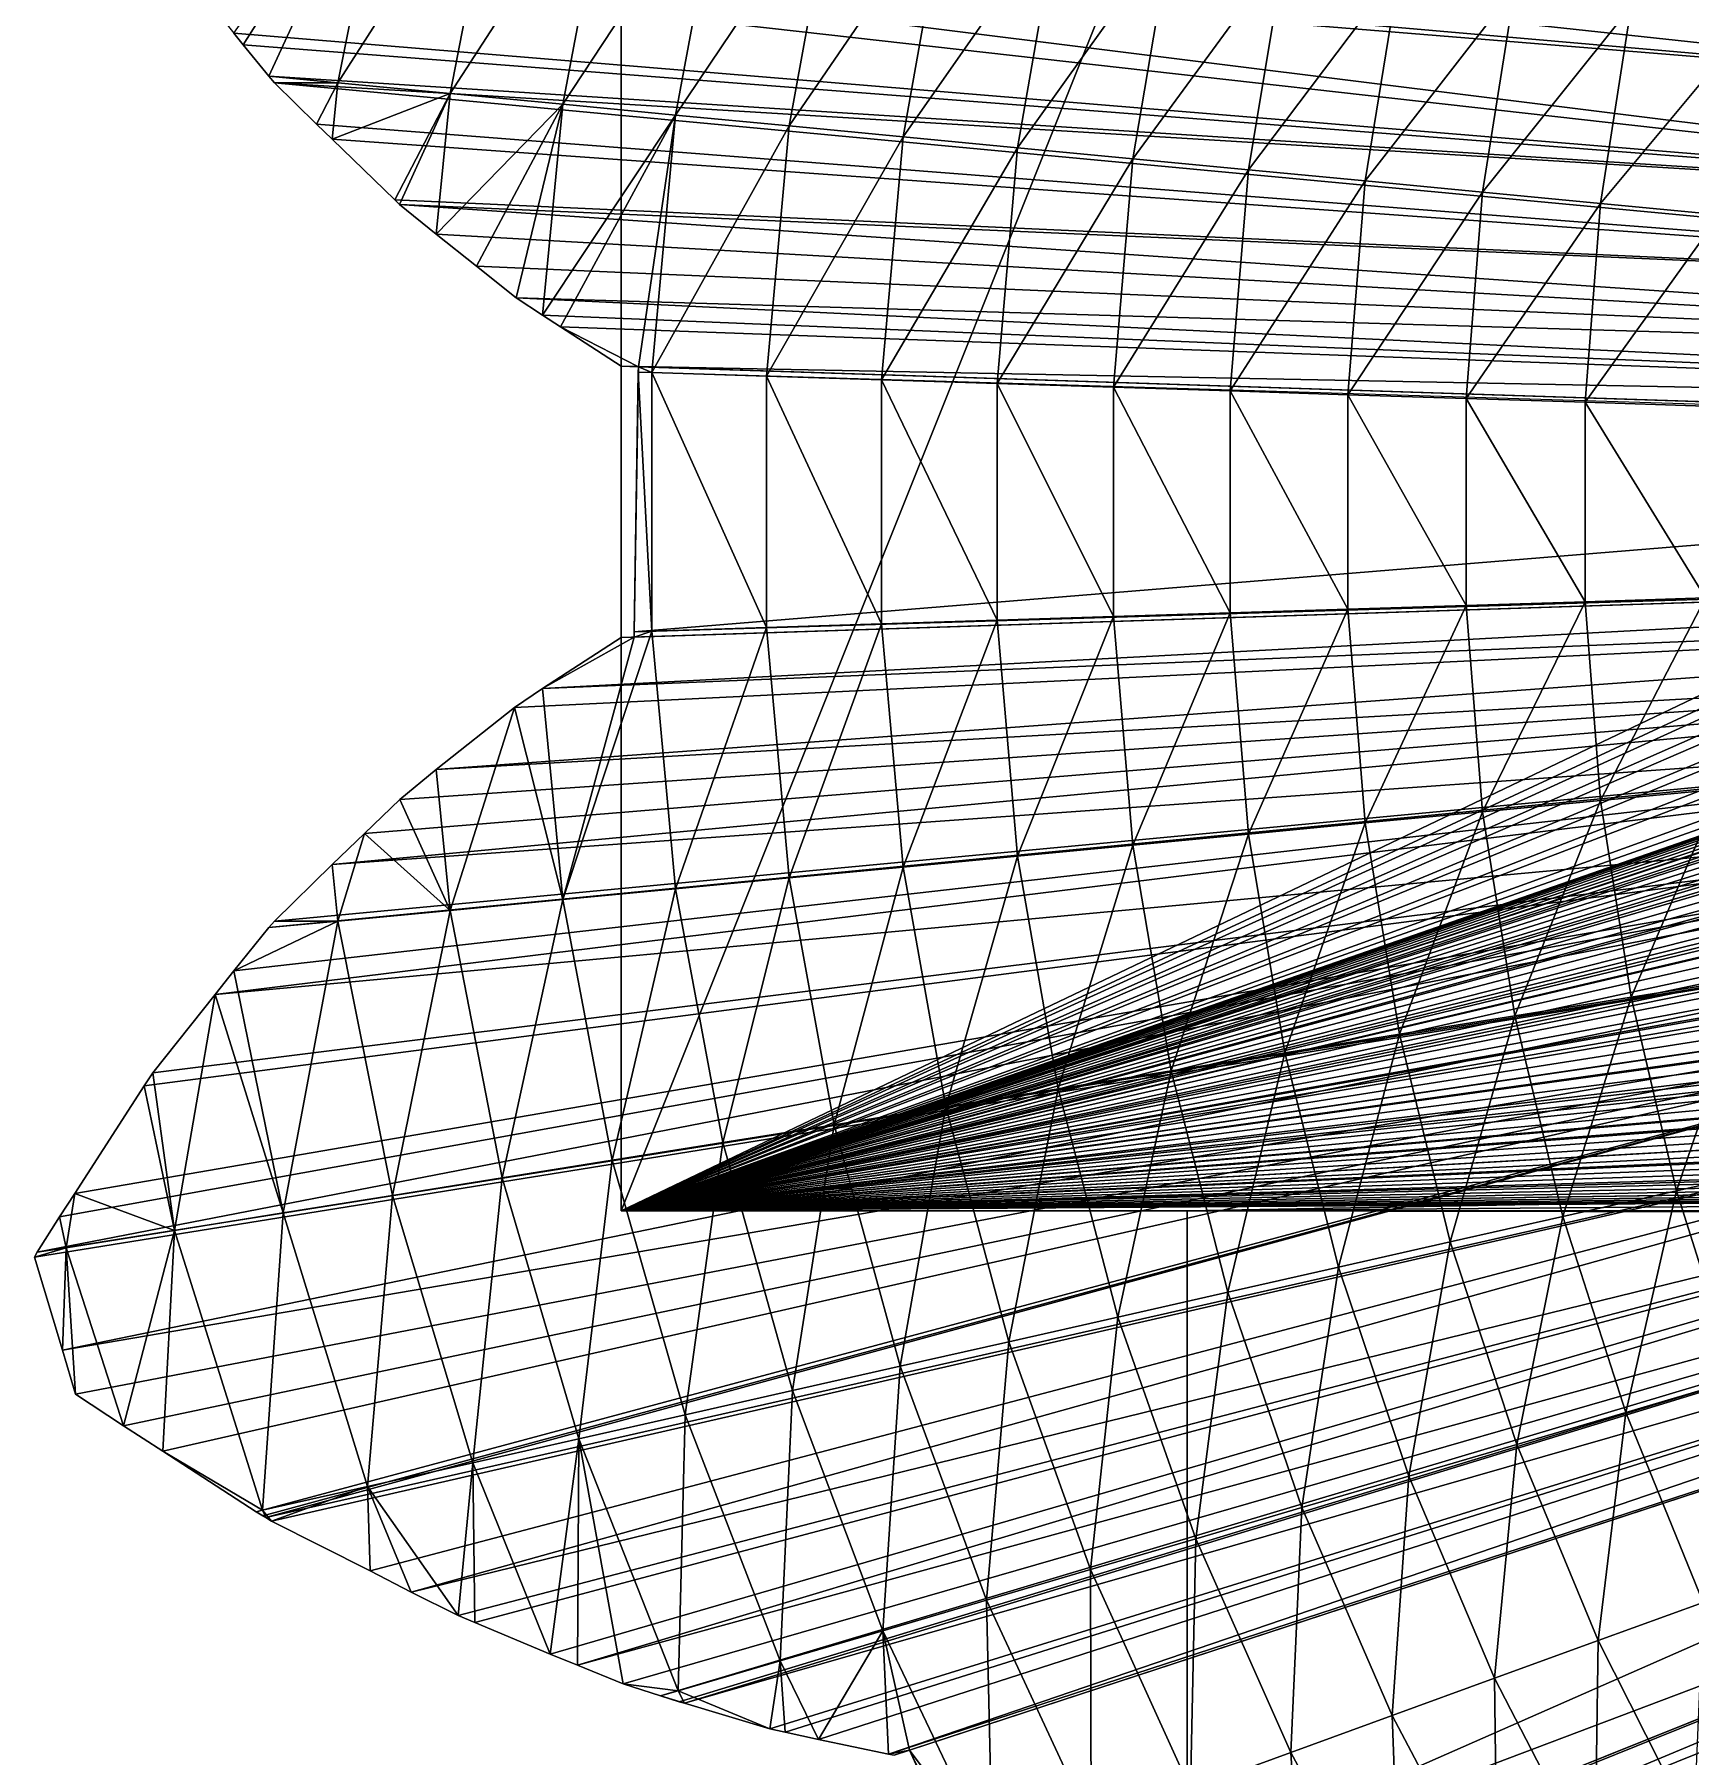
# Model space of a CAD drawing. Extents: x -33.1 to 33.1, y -27.2 to 27.2.
# Drawn here: x -33.14 to -21.44, y -8.85 to 3.31 of the extents above; entities that cross this region are included whole.
import ezdxf

# ---------------------------------------------------------------- set-up
doc = ezdxf.new("R2010")
doc.units = 0
doc.header["$MEASUREMENT"] = 0
for name, color, linetype in [('ObjLayer', 2, 'Continuous'), ('STL2DXF', 7, 'Continuous'), ('Temp', 7, 'Continuous')]:
    doc.layers.add(name, color=color, linetype=linetype)

msp = doc.modelspace()

# ---------------------------------------------------------------- linework, layer by layer
at = {"layer": 'ObjLayer'}
for p, q in [((-29, -5), (-29, 5)), ((-29, -5, 4), (-29, 5, 4)), ((-31.735, 3.318, 22.601), (-31.669, 3.236, 22.508)), ((-31.669, 3.236, 22.508), (-31.489, 3.013, 22.257)), ((-31.489, 3.013, 22.257), (-31.449, 2.967, 22.207)), ((-31.449, 2.967, 22.207), (-31.151, 2.675, 21.845)), ((-31.151, 2.675, 21.845), (-31.041, 2.568, 21.713)), ((-31.041, 2.568, 21.713), (-30.599, 2.141, 21.192)), ((-30.599, 2.141, 21.192), (-30.564, 2.108, 21.151)), ((-30.564, 2.108, 21.151), (-30.305, 1.898, 20.852)), ((-30.305, 1.898, 20.852), (-30.021, 1.672, 20.533)), ((-30.021, 1.672, 20.533), (-29.74, 1.448, 20.219)), ((-29.74, 1.448, 20.219), (-29.554, 1.325, 20.013)), ((-29.554, 1.325, 20.013), (-29.428, 1.243, 19.877)), ((-29.428, 1.243, 19.877), (-29, 0.965, 19.417)), ((-29, 0.965, 19.417), (-28.877, 0.961, 19.294)), ((-28.879, 0.923, 19.292), (-28.908, -0.911, 19.321)), ((-28.877, 0.961, 19.294), (-28.879, 0.923, 19.292)), ((-12.537, 0.426, 36.5), (-28.879, 0.923, 19.292)), ((-28.907, -0.948, 19.324), (-12.563, -0.413, 36.5)), ((-29, -0.951, 19.417), (-29.554, -1.311, 20.013)), ((-28.907, -0.948, 19.324), (-29, -0.951, 19.417)), ((-28.908, -0.911, 19.321), (-28.907, -0.948, 19.324)), ((-29.554, -1.311, 20.013), (-29.752, -1.444, 20.233)), ((-29.752, -1.444, 20.233), (-30.305, -1.884, 20.852)), ((-30.305, -1.884, 20.852), (-30.563, -2.094, 21.152)), ((-30.563, -2.094, 21.152), (-30.813, -2.335, 21.446)), ((-30.813, -2.335, 21.446), (-31.041, -2.554, 21.713)), ((-31.041, -2.554, 21.713), (-31.449, -2.954, 22.208)), ((-33.125, -5.293, 24.727), (-17.623, -2.829, 36.5)), ((-31.489, -3, 22.257), (-31.735, -3.305, 22.601)), ((-31.449, -2.954, 22.208), (-31.489, -3, 22.257)), ((-17.53, -3.355, 36.5), (-32.855, -6.295, 24.851)), ((-31.735, -3.305, 22.601), (-31.868, -3.473, 22.795)), ((-31.868, -3.473, 22.795), (-32.307, -4.026, 23.428)), ((-26.961, -8.809, 19.848), (-11.924, -3.886, 36.5)), ((-32.368, -4.118, 23.521), (-32.86, -4.878, 24.299)), ((-32.307, -4.026, 23.428), (-32.368, -4.118, 23.521)), ((-11.662, -4.684, 36.5), (-26.143, -10.498, 20.109)), ((-32.86, -4.878, 24.299), (-32.967, -5.043, 24.467)), ((-32.967, -5.043, 24.467), (-33.125, -5.293, 24.727)), ((-25, -5), (-29, -5)), ((-25, -5, 4), (-29, -5, 4)), ((-29, -5, 4), (-29, -5)), ((-25, -25), (-25, -5)), ((-25, -25, 4), (-25, -5, 4)), ((-25, -5, 4), (-25, -5)), ((-33.125, -5.293, 24.727), (-33.144, -5.327, 24.764)), ((-33.144, -5.327, 24.764), (-32.947, -5.983, 24.824)), ((-32.947, -5.983, 24.824), (-32.855, -6.295, 24.851)), ((-32.855, -6.295, 24.851), (-32.514, -6.519, 24.549)), ((-32.514, -6.519, 24.549), (-32.237, -6.697, 24.312)), ((-32.237, -6.697, 24.312), (-31.578, -7.125, 23.737)), ((-31.578, -7.125, 23.737), (-31.51, -7.166, 23.684)), ((-31.51, -7.166, 23.684), (-31.469, -7.191, 23.652)), ((-31.469, -7.191, 23.652), (-30.773, -7.543, 23.088)), ((-30.773, -7.543, 23.088), (-30.483, -7.692, 22.848)), ((-30.483, -7.692, 22.848), (-30.15, -7.858, 22.582)), ((-30.15, -7.858, 22.582), (-30.032, -7.907, 22.484)), ((-30.032, -7.907, 22.484), (-29.501, -8.13, 22.026)), ((-29.501, -8.13, 22.026), (-29.308, -8.208, 21.867)), ((-29.308, -8.208, 21.867), (-28.985, -8.341, 21.594)), ((-28.985, -8.341, 21.594), (-28.722, -8.426, 21.361)), ((-28.722, -8.426, 21.361), (-28.551, -8.478, 21.219)), ((-28.551, -8.478, 21.219), (-27.949, -8.658, 20.73)), ((-27.949, -8.658, 20.73), (-27.841, -8.681, 20.638)), ((-27.841, -8.681, 20.638), (-27.605, -8.733, 20.428)), ((-27.605, -8.733, 20.428), (-27.11, -8.837, 20.011)), ((-27.11, -8.837, 20.011), (-27.071, -8.845, 19.977)), ((-27.071, -8.845, 19.977), (-26.961, -8.809, 19.848)), ((-26.961, -8.809, 19.848), (-26.574, -9.665, 19.953))]:
    msp.add_line(p, q, dxfattribs=at)
at = {"layer": 'STL2DXF'}
for points in [[(-29, -5, 4), (-25, 5, 4), (-29, 5, 4)], [(-25, 5, 4), (-29, -5, 4), (-8.524, 4.784, 4)], [(-29, -5, 4), (-29, 5), (-29, -5)], [(-29, 5), (-29, -5, 4), (-29, 5, 4)], [(-31.735, 3.318, 22.601), (-30.614, 4.905, 21.801), (-31.669, 3.236, 22.508)], [(-31.669, 3.236, 22.508), (-30.614, 4.905, 21.801), (-31.489, 3.013, 22.257)], [(-31.489, 3.013, 22.257), (-30.614, 4.905, 21.801), (-31.001, 2.967, 21.721)], [(-30.614, 4.905, 21.801), (-29.84, 4.781, 20.951), (-31.001, 2.967, 21.721)], [(-31.001, 2.967, 21.721), (-29.84, 4.781, 20.951), (-30.208, 2.891, 20.873)], [(-29.84, 4.781, 20.951), (-29.062, 4.657, 20.12), (-30.208, 2.891, 20.873)], [(-8.524, 4.784, 4), (-29, -5, 4), (-8.651, 4.466, 4)], [(-30.208, 2.891, 20.873), (-29.062, 4.657, 20.12), (-29.412, 2.815, 20.044)], [(-29.062, 4.657, 20.12), (-28.28, 4.532, 19.307), (-29.412, 2.815, 20.044)], [(-28.614, 2.739, 19.233), (-29.412, 2.815, 20.044), (-28.28, 4.532, 19.307)], [(-28.614, 2.739, 19.233), (-28.28, 4.532, 19.307), (-27.495, 4.406, 18.51)], [(-8.651, 4.466, 4), (-29, -5, 4), (-8.739, 4.236, 4)], [(-27.812, 2.662, 18.439), (-28.614, 2.739, 19.233), (-27.495, 4.406, 18.51)], [(-27.812, 2.662, 18.439), (-27.495, 4.406, 18.51), (-26.706, 4.28, 17.729)], [(-27.007, 2.585, 17.661), (-27.812, 2.662, 18.439), (-26.706, 4.28, 17.729)], [(-27.007, 2.585, 17.661), (-26.706, 4.28, 17.729), (-25.912, 4.153, 16.963)], [(-8.739, 4.236, 4), (-29, -5, 4), (-8.862, 3.885, 4)], [(-26.198, 2.508, 16.898), (-27.007, 2.585, 17.661), (-25.912, 4.153, 16.963)], [(-26.198, 2.508, 16.898), (-25.912, 4.153, 16.963), (-25.114, 4.025, 16.21)], [(-25.384, 2.43, 16.149), (-26.198, 2.508, 16.898), (-25.114, 4.025, 16.21)], [(-25.384, 2.43, 16.149), (-25.114, 4.025, 16.21), (-24.31, 3.896, 15.47)], [(-24.566, 2.352, 15.412), (-25.384, 2.43, 16.149), (-24.31, 3.896, 15.47)], [(-24.566, 2.352, 15.412), (-24.31, 3.896, 15.47), (-23.501, 3.767, 14.741)], [(-8.862, 3.885, 4), (-29, -5, 4), (-8.93, 3.679, 4)], [(-8.93, 3.679, 4), (-29, -5, 4), (-9.044, 3.298, 4)], [(-23.743, 2.274, 14.687), (-24.566, 2.352, 15.412), (-23.501, 3.767, 14.741)], [(-23.743, 2.274, 14.687), (-23.501, 3.767, 14.741), (-22.685, 3.636, 14.024)], [(-22.914, 2.195, 13.974), (-23.743, 2.274, 14.687), (-22.685, 3.636, 14.024)], [(-22.914, 2.195, 13.974), (-22.685, 3.636, 14.024), (-21.863, 3.505, 13.316)], [(-22.079, 2.115, 13.27), (-22.914, 2.195, 13.974), (-21.863, 3.505, 13.316)], [(-22.079, 2.115, 13.27), (-21.863, 3.505, 13.316), (-21.033, 3.372, 12.616)], [(-9.044, 3.298, 4), (-29, -5, 4), (-9.095, 3.113, 4)], [(-21.237, 2.034, 12.575), (-22.079, 2.115, 13.27), (-21.033, 3.372, 12.616)], [(-9.095, 3.113, 4), (-29, -5, 4), (-9.197, 2.707, 4)], [(-31.489, 3.013, 22.257), (-31.001, 2.967, 21.721), (-31.449, 2.967, 22.207)], [(-31.449, 2.967, 22.207), (-31.001, 2.967, 21.721), (-31.151, 2.675, 21.845)], [(-31.151, 2.675, 21.845), (-31.001, 2.967, 21.721), (-31.041, 2.568, 21.713)], [(-31.001, 2.967, 21.721), (-30.208, 2.891, 20.873), (-31.041, 2.568, 21.713)], [(-31.041, 2.568, 21.713), (-30.208, 2.891, 20.873), (-30.599, 2.141, 21.192)], [(-30.599, 2.141, 21.192), (-30.208, 2.891, 20.873), (-30.564, 2.108, 21.151)], [(-30.564, 2.108, 21.151), (-30.208, 2.891, 20.873), (-30.305, 1.898, 20.852)], [(-30.208, 2.891, 20.873), (-29.412, 2.815, 20.044), (-30.305, 1.898, 20.852)], [(-30.305, 1.898, 20.852), (-29.412, 2.815, 20.044), (-30.021, 1.672, 20.533)], [(-30.021, 1.672, 20.533), (-29.412, 2.815, 20.044), (-29.74, 1.448, 20.219)], [(-29.74, 1.448, 20.219), (-29.412, 2.815, 20.044), (-29.554, 1.325, 20.013)], [(-29.412, 2.815, 20.044), (-28.614, 2.739, 19.233), (-29.554, 1.325, 20.013)], [(-29.554, 1.325, 20.013), (-28.614, 2.739, 19.233), (-29.428, 1.243, 19.877)], [(-28.877, 0.961, 19.294), (-29.428, 1.243, 19.877), (-28.614, 2.739, 19.233)], [(-9.197, 2.707, 4), (-29, -5, 4), (-9.234, 2.539, 4)], [(-28.782, 0.92, 19.195), (-28.877, 0.961, 19.294), (-28.614, 2.739, 19.233)], [(-28.782, 0.92, 19.195), (-28.614, 2.739, 19.233), (-27.812, 2.662, 18.439)], [(-27.972, 0.895, 18.403), (-28.782, 0.92, 19.195), (-27.812, 2.662, 18.439)], [(-27.972, 0.895, 18.403), (-27.812, 2.662, 18.439), (-27.007, 2.585, 17.661)], [(-27.159, 0.869, 17.626), (-27.972, 0.895, 18.403), (-27.007, 2.585, 17.661)], [(-27.159, 0.869, 17.626), (-27.007, 2.585, 17.661), (-26.198, 2.508, 16.898)], [(-9.234, 2.539, 4), (-29, -5, 4), (-9.319, 2.111, 4)], [(-26.342, 0.843, 16.865), (-27.159, 0.869, 17.626), (-26.198, 2.508, 16.898)], [(-26.342, 0.843, 16.865), (-26.198, 2.508, 16.898), (-25.384, 2.43, 16.149)], [(-25.521, 0.817, 16.117), (-26.342, 0.843, 16.865), (-25.384, 2.43, 16.149)], [(-25.521, 0.817, 16.117), (-25.384, 2.43, 16.149), (-24.566, 2.352, 15.412)], [(-24.696, 0.791, 15.383), (-25.521, 0.817, 16.117), (-24.566, 2.352, 15.412)], [(-24.696, 0.791, 15.383), (-24.566, 2.352, 15.412), (-23.743, 2.274, 14.687)], [(-23.865, 0.764, 14.66), (-24.696, 0.791, 15.383), (-23.743, 2.274, 14.687)], [(-23.865, 0.764, 14.66), (-23.743, 2.274, 14.687), (-22.914, 2.195, 13.974)], [(-23.03, 0.738, 13.948), (-23.865, 0.764, 14.66), (-22.914, 2.195, 13.974)], [(-23.03, 0.738, 13.948), (-22.914, 2.195, 13.974), (-22.079, 2.115, 13.27)], [(-9.319, 2.111, 4), (-29, -5, 4), (-9.345, 1.958, 4)], [(-22.188, 0.711, 13.246), (-23.03, 0.738, 13.948), (-22.079, 2.115, 13.27)], [(-22.188, 0.711, 13.246), (-22.079, 2.115, 13.27), (-21.237, 2.034, 12.575)], [(-9.345, 1.958, 4), (-29, -5, 4), (-9.412, 1.512, 4)], [(-21.339, 0.684, 12.554), (-22.188, 0.711, 13.246), (-21.237, 2.034, 12.575)], [(-9.412, 1.512, 4), (-29, -5, 4), (-9.427, 1.369, 4)], [(-9.427, 1.369, 4), (-29, -5, 4), (-9.473, 0.911, 4)], [(-28.877, 0.961, 19.294), (-29, 0.965, 19.417), (-29.428, 1.243, 19.877)], [(-9.473, 0.911, 4), (-29, -5, 4), (-9.481, 0.775, 4)], [(-28.908, -0.911, 19.321), (-28.877, 0.961, 19.294), (-28.879, 0.923, 19.292)], [(-28.908, -0.911, 19.321), (-28.879, 0.923, 19.292), (-28.782, -0.907, 19.195)], [(-28.782, 0.92, 19.195), (-28.879, 0.923, 19.292), (-28.877, 0.961, 19.294)], [(-28.879, 0.923, 19.292), (-28.782, 0.92, 19.195), (-28.782, -0.907, 19.195)], [(-28.782, -0.907, 19.195), (-28.782, 0.92, 19.195), (-27.972, -0.881, 18.403)], [(-27.972, -0.881, 18.403), (-28.782, 0.92, 19.195), (-27.972, 0.895, 18.403)], [(-27.972, -0.881, 18.403), (-27.972, 0.895, 18.403), (-27.159, -0.855, 17.626)], [(-27.159, -0.855, 17.626), (-27.972, 0.895, 18.403), (-27.159, 0.869, 17.626)], [(-27.159, -0.855, 17.626), (-27.159, 0.869, 17.626), (-26.342, -0.829, 16.865)], [(-26.342, -0.829, 16.865), (-27.159, 0.869, 17.626), (-26.342, 0.843, 16.865)], [(-9.481, 0.775, 4), (-29, -5, 4), (-9.504, 0.308, 4)], [(-25.521, -0.803, 16.117), (-26.342, 0.843, 16.865), (-25.521, 0.817, 16.117)], [(-26.342, -0.829, 16.865), (-26.342, 0.843, 16.865), (-25.521, -0.803, 16.117)], [(-24.696, -0.777, 15.383), (-25.521, 0.817, 16.117), (-24.696, 0.791, 15.383)], [(-25.521, -0.803, 16.117), (-25.521, 0.817, 16.117), (-24.696, -0.777, 15.383)], [(-23.865, -0.751, 14.66), (-24.696, 0.791, 15.383), (-23.865, 0.764, 14.66)], [(-24.696, -0.777, 15.383), (-24.696, 0.791, 15.383), (-23.865, -0.751, 14.66)], [(-23.03, -0.724, 13.948), (-23.865, 0.764, 14.66), (-23.03, 0.738, 13.948)], [(-23.865, -0.751, 14.66), (-23.865, 0.764, 14.66), (-23.03, -0.724, 13.948)], [(-22.188, -0.698, 13.246), (-23.03, 0.738, 13.948), (-22.188, 0.711, 13.246)], [(-23.03, -0.724, 13.948), (-23.03, 0.738, 13.948), (-22.188, -0.698, 13.246)], [(-21.339, -0.671, 12.554), (-22.188, 0.711, 13.246), (-21.339, 0.684, 12.554)], [(-22.188, -0.698, 13.246), (-22.188, 0.711, 13.246), (-21.339, -0.671, 12.554)], [(-9.504, 0.308, 4), (-29, -5, 4), (-9.504, -0.162, 4)], [(-9.504, -0.162, 4), (-29, -5, 4), (-9.504, -0.295, 4)], [(-9.504, -0.295, 4), (-29, -5, 4), (-9.497, -0.428, 4)], [(-9.497, -0.428, 4), (-29, -5, 4), (-9.473, -0.898, 4)], [(-23.743, -2.26, 14.687), (-23.865, -0.751, 14.66), (-23.03, -0.724, 13.948)], [(-23.743, -2.26, 14.687), (-23.03, -0.724, 13.948), (-22.914, -2.181, 13.974)], [(-22.914, -2.181, 13.974), (-23.03, -0.724, 13.948), (-22.188, -0.698, 13.246)], [(-22.914, -2.181, 13.974), (-22.188, -0.698, 13.246), (-22.079, -2.101, 13.27)], [(-22.079, -2.101, 13.27), (-22.188, -0.698, 13.246), (-21.339, -0.671, 12.554)], [(-22.079, -2.101, 13.27), (-21.339, -0.671, 12.554), (-21.237, -2.021, 12.575)], [(-27.007, -2.572, 17.661), (-27.159, -0.855, 17.626), (-26.342, -0.829, 16.865)], [(-27.007, -2.572, 17.661), (-26.342, -0.829, 16.865), (-26.198, -2.495, 16.898)], [(-26.198, -2.495, 16.898), (-26.342, -0.829, 16.865), (-25.521, -0.803, 16.117)], [(-26.198, -2.495, 16.898), (-25.521, -0.803, 16.117), (-25.384, -2.417, 16.149)], [(-25.384, -2.417, 16.149), (-25.521, -0.803, 16.117), (-24.696, -0.777, 15.383)], [(-25.384, -2.417, 16.149), (-24.696, -0.777, 15.383), (-24.566, -2.339, 15.412)], [(-24.566, -2.339, 15.412), (-24.696, -0.777, 15.383), (-23.865, -0.751, 14.66)], [(-24.566, -2.339, 15.412), (-23.865, -0.751, 14.66), (-23.743, -2.26, 14.687)], [(-29.554, -1.311, 20.013), (-29, -0.951, 19.417), (-28.907, -0.948, 19.324)], [(-29.412, -2.802, 20.044), (-29.554, -1.311, 20.013), (-28.907, -0.948, 19.324)], [(-29.412, -2.802, 20.044), (-28.782, -0.907, 19.195), (-28.614, -2.725, 19.233)], [(-29.412, -2.802, 20.044), (-28.907, -0.948, 19.324), (-28.782, -0.907, 19.195)], [(-9.473, -0.898, 4), (-29, -5, 4), (-9.458, -1.035, 4)], [(-28.907, -0.948, 19.324), (-28.908, -0.911, 19.321), (-28.782, -0.907, 19.195)], [(-28.614, -2.725, 19.233), (-28.782, -0.907, 19.195), (-27.972, -0.881, 18.403)], [(-28.614, -2.725, 19.233), (-27.972, -0.881, 18.403), (-27.812, -2.649, 18.439)], [(-27.812, -2.649, 18.439), (-27.972, -0.881, 18.403), (-27.159, -0.855, 17.626)], [(-27.812, -2.649, 18.439), (-27.159, -0.855, 17.626), (-27.007, -2.572, 17.661)], [(-9.458, -1.035, 4), (-29, -5, 4), (-9.412, -1.499, 4)], [(-29.752, -1.444, 20.233), (-29.554, -1.311, 20.013), (-29.412, -2.802, 20.044)], [(-30.208, -2.878, 20.873), (-30.305, -1.884, 20.852), (-29.752, -1.444, 20.233)], [(-30.208, -2.878, 20.873), (-29.752, -1.444, 20.233), (-29.412, -2.802, 20.044)], [(-9.412, -1.499, 4), (-29, -5, 4), (-9.388, -1.644, 4)], [(-9.388, -1.644, 4), (-29, -5, 4), (-9.319, -2.098, 4)], [(-30.563, -2.094, 21.152), (-30.305, -1.884, 20.852), (-30.208, -2.878, 20.873)], [(-21.863, -3.491, 13.316), (-22.079, -2.101, 13.27), (-21.237, -2.021, 12.575)], [(-21.863, -3.491, 13.316), (-21.237, -2.021, 12.575), (-21.033, -3.358, 12.616)], [(-30.813, -2.335, 21.446), (-30.563, -2.094, 21.152), (-30.208, -2.878, 20.873)], [(-9.319, -2.098, 4), (-29, -5, 4), (-9.285, -2.255, 4)], [(-23.501, -3.753, 14.741), (-23.743, -2.26, 14.687), (-22.914, -2.181, 13.974)], [(-23.501, -3.753, 14.741), (-22.914, -2.181, 13.974), (-22.685, -3.623, 14.024)], [(-22.685, -3.623, 14.024), (-22.914, -2.181, 13.974), (-22.079, -2.101, 13.27)], [(-22.685, -3.623, 14.024), (-22.079, -2.101, 13.27), (-21.863, -3.491, 13.316)], [(-9.285, -2.255, 4), (-29, -5, 4), (-9.197, -2.693, 4)], [(-24.31, -3.883, 15.47), (-24.566, -2.339, 15.412), (-23.743, -2.26, 14.687)], [(-24.31, -3.883, 15.47), (-23.743, -2.26, 14.687), (-23.501, -3.753, 14.741)], [(-31.001, -2.953, 21.721), (-31.041, -2.554, 21.713), (-30.813, -2.335, 21.446)], [(-31.001, -2.953, 21.721), (-30.813, -2.335, 21.446), (-30.208, -2.878, 20.873)], [(-25.912, -4.139, 16.963), (-26.198, -2.495, 16.898), (-25.384, -2.417, 16.149)], [(-25.912, -4.139, 16.963), (-25.384, -2.417, 16.149), (-25.114, -4.011, 16.21)], [(-25.114, -4.011, 16.21), (-25.384, -2.417, 16.149), (-24.566, -2.339, 15.412)], [(-25.114, -4.011, 16.21), (-24.566, -2.339, 15.412), (-24.31, -3.883, 15.47)], [(-31.449, -2.954, 22.208), (-31.041, -2.554, 21.713), (-31.001, -2.953, 21.721)], [(-26.706, -4.266, 17.729), (-27.007, -2.572, 17.661), (-26.198, -2.495, 16.898)], [(-26.706, -4.266, 17.729), (-26.198, -2.495, 16.898), (-25.912, -4.139, 16.963)], [(-28.28, -4.518, 19.307), (-28.614, -2.725, 19.233), (-27.812, -2.649, 18.439)], [(-28.28, -4.518, 19.307), (-27.812, -2.649, 18.439), (-27.495, -4.392, 18.51)], [(-27.495, -4.392, 18.51), (-27.812, -2.649, 18.439), (-27.007, -2.572, 17.661)], [(-27.495, -4.392, 18.51), (-27.007, -2.572, 17.661), (-26.706, -4.266, 17.729)], [(-29.062, -4.643, 20.12), (-29.412, -2.802, 20.044), (-28.614, -2.725, 19.233)], [(-29.062, -4.643, 20.12), (-28.614, -2.725, 19.233), (-28.28, -4.518, 19.307)], [(-9.197, -2.693, 4), (-29, -5, 4), (-9.149, -2.866, 4)], [(-30.614, -4.892, 21.801), (-31.001, -2.953, 21.721), (-30.208, -2.878, 20.873)], [(-30.614, -4.892, 21.801), (-30.208, -2.878, 20.873), (-29.84, -4.768, 20.951)], [(-29.84, -4.768, 20.951), (-30.208, -2.878, 20.873), (-29.412, -2.802, 20.044)], [(-29.84, -4.768, 20.951), (-29.412, -2.802, 20.044), (-29.062, -4.643, 20.12)], [(-9.149, -2.866, 4), (-29, -5, 4), (-9.044, -3.284, 4)], [(-31.386, -5.015, 22.671), (-31.735, -3.305, 22.601), (-31.001, -2.953, 21.721)], [(-31.735, -3.305, 22.601), (-31.489, -3, 22.257), (-31.001, -2.953, 21.721)], [(-31.489, -3, 22.257), (-31.449, -2.954, 22.208), (-31.001, -2.953, 21.721)], [(-31.386, -5.015, 22.671), (-31.001, -2.953, 21.721), (-30.614, -4.892, 21.801)], [(-31.868, -3.473, 22.795), (-31.735, -3.305, 22.601), (-31.386, -5.015, 22.671)], [(-9.044, -3.284, 4), (-29, -5, 4), (-8.981, -3.478, 4)], [(-21.542, -4.858, 13.382), (-21.863, -3.491, 13.316), (-21.033, -3.358, 12.616)], [(-21.542, -4.858, 13.382), (-21.033, -3.358, 12.616), (-20.731, -4.675, 12.677)], [(-32.155, -5.138, 23.562), (-32.307, -4.026, 23.428), (-31.868, -3.473, 22.795)], [(-32.155, -5.138, 23.562), (-31.868, -3.473, 22.795), (-31.386, -5.015, 22.671)], [(-8.981, -3.478, 4), (-29, -5, 4), (-8.862, -3.871, 4)], [(-22.346, -5.04, 14.097), (-22.685, -3.623, 14.024), (-21.863, -3.491, 13.316)], [(-22.346, -5.04, 14.097), (-21.863, -3.491, 13.316), (-21.542, -4.858, 13.382)], [(-23.142, -5.22, 14.82), (-23.501, -3.753, 14.741), (-22.685, -3.623, 14.024)], [(-23.142, -5.22, 14.82), (-22.685, -3.623, 14.024), (-22.346, -5.04, 14.097)], [(-23.931, -5.398, 15.554), (-24.31, -3.883, 15.47), (-23.501, -3.753, 14.741)], [(-23.931, -5.398, 15.554), (-23.501, -3.753, 14.741), (-23.142, -5.22, 14.82)], [(-8.862, -3.871, 4), (-29, -5, 4), (-8.779, -4.089, 4)], [(-24.713, -5.575, 16.3), (-25.114, -4.011, 16.21), (-24.31, -3.883, 15.47)], [(-24.713, -5.575, 16.3), (-24.31, -3.883, 15.47), (-23.931, -5.398, 15.554)], [(-25.49, -5.75, 17.058), (-25.912, -4.139, 16.963), (-25.114, -4.011, 16.21)], [(-25.49, -5.75, 17.058), (-25.114, -4.011, 16.21), (-24.713, -5.575, 16.3)], [(-32.86, -4.878, 24.299), (-32.368, -4.118, 23.521), (-32.155, -5.138, 23.562)], [(-32.155, -5.138, 23.562), (-32.368, -4.118, 23.521), (-32.307, -4.026, 23.428)], [(-8.779, -4.089, 4), (-29, -5, 4), (-8.651, -4.452, 4)], [(-26.261, -5.924, 17.829), (-26.706, -4.266, 17.729), (-25.912, -4.139, 16.963)], [(-26.261, -5.924, 17.829), (-25.912, -4.139, 16.963), (-25.49, -5.75, 17.058)], [(-27.027, -6.097, 18.614), (-27.495, -4.392, 18.51), (-26.706, -4.266, 17.729)], [(-27.027, -6.097, 18.614), (-26.706, -4.266, 17.729), (-26.261, -5.924, 17.829)], [(-8.651, -4.452, 4), (-29, -5, 4), (-8.543, -4.699, 4)], [(-27.789, -6.269, 19.415), (-28.28, -4.518, 19.307), (-27.495, -4.392, 18.51)], [(-27.789, -6.269, 19.415), (-27.495, -4.392, 18.51), (-27.027, -6.097, 18.614)], [(-28.546, -6.44, 20.231), (-29.062, -4.643, 20.12), (-28.28, -4.518, 19.307)], [(-28.546, -6.44, 20.231), (-28.28, -4.518, 19.307), (-27.789, -6.269, 19.415)], [(-29.298, -6.61, 21.065), (-29.84, -4.768, 20.951), (-29.062, -4.643, 20.12)], [(-29.298, -6.61, 21.065), (-29.062, -4.643, 20.12), (-28.546, -6.44, 20.231)], [(-8.543, -4.699, 4), (-29, -5, 4), (-25, -5, 4)], [(-25, -5, 4), (-8.41, -5.027, 4), (-8.543, -4.699, 4)], [(-21.121, -6.194, 13.468), (-21.542, -4.858, 13.382), (-20.731, -4.675, 12.677)], [(-30.047, -6.779, 21.917), (-30.614, -4.892, 21.801), (-29.84, -4.768, 20.951)], [(-30.047, -6.779, 21.917), (-29.84, -4.768, 20.951), (-29.298, -6.61, 21.065)], [(-21.9, -6.423, 14.19), (-22.346, -5.04, 14.097), (-21.542, -4.858, 13.382)], [(-21.9, -6.423, 14.19), (-21.542, -4.858, 13.382), (-21.121, -6.194, 13.468)], [(-32.92, -5.261, 24.475), (-32.967, -5.043, 24.467), (-32.86, -4.878, 24.299)], [(-32.92, -5.261, 24.475), (-32.86, -4.878, 24.299), (-32.155, -5.138, 23.562)], [(-30.791, -6.947, 22.788), (-31.386, -5.015, 22.671), (-30.614, -4.892, 21.801)], [(-30.791, -6.947, 22.788), (-30.614, -4.892, 21.801), (-30.047, -6.779, 21.917)], [(-33.125, -5.293, 24.727), (-32.967, -5.043, 24.467), (-32.92, -5.261, 24.475)], [(-31.532, -7.115, 23.68), (-32.155, -5.138, 23.562), (-31.386, -5.015, 22.671)], [(-31.532, -7.115, 23.68), (-31.386, -5.015, 22.671), (-30.791, -6.947, 22.788)], [(-29, -5), (-25, -5, 4), (-29, -5, 4)], [(-25, -5, 4), (-29, -5), (-25, -5)], [(-25, -25), (25, -5), (25, -25)], [(-8.41, -5.027, 4), (-25, -5, 4), (-25, -25, 4)], [(-25, -25, 4), (-25, -5), (-25, -25)], [(-25, -5), (-25, -25, 4), (-25, -5, 4)], [(-8.41, -5.027, 4), (-25, -25, 4), (-8.272, -5.308, 4)], [(-22.671, -6.65, 14.921), (-23.142, -5.22, 14.82), (-22.346, -5.04, 14.097)], [(-22.671, -6.65, 14.921), (-22.346, -5.04, 14.097), (-21.9, -6.423, 14.19)], [(-32.514, -6.519, 24.549), (-32.92, -5.261, 24.475), (-32.155, -5.138, 23.562)], [(-32.514, -6.519, 24.549), (-32.155, -5.138, 23.562), (-32.237, -6.697, 24.312)], [(-32.237, -6.697, 24.312), (-32.155, -5.138, 23.562), (-31.532, -7.115, 23.68)], [(-23.434, -6.874, 15.663), (-23.931, -5.398, 15.554), (-23.142, -5.22, 14.82)], [(-23.434, -6.874, 15.663), (-23.142, -5.22, 14.82), (-22.671, -6.65, 14.921)], [(-32.947, -5.983, 24.824), (-33.144, -5.327, 24.764), (-32.92, -5.261, 24.475)], [(-33.144, -5.327, 24.764), (-33.125, -5.293, 24.727), (-32.92, -5.261, 24.475)], [(-32.855, -6.295, 24.851), (-32.947, -5.983, 24.824), (-32.92, -5.261, 24.475)], [(-32.855, -6.295, 24.851), (-32.92, -5.261, 24.475), (-32.514, -6.519, 24.549)], [(-8.272, -5.308, 4), (-25, -25, 4), (-8.141, -5.597, 4)], [(-24.19, -7.096, 16.415), (-24.713, -5.575, 16.3), (-23.931, -5.398, 15.554)], [(-24.19, -7.096, 16.415), (-23.931, -5.398, 15.554), (-23.434, -6.874, 15.663)], [(-24.939, -7.316, 17.179), (-25.49, -5.75, 17.058), (-24.713, -5.575, 16.3)], [(-24.939, -7.316, 17.179), (-24.713, -5.575, 16.3), (-24.19, -7.096, 16.415)], [(-8.141, -5.597, 4), (-25, -25, 4), (-7.965, -5.917, 4)], [(-25.682, -7.534, 17.956), (-26.261, -5.924, 17.829), (-25.49, -5.75, 17.058)], [(-25.682, -7.534, 17.956), (-25.49, -5.75, 17.058), (-24.939, -7.316, 17.179)], [(-26.419, -7.75, 18.747), (-27.027, -6.097, 18.614), (-26.261, -5.924, 17.829)], [(-26.419, -7.75, 18.747), (-26.261, -5.924, 17.829), (-25.682, -7.534, 17.956)], [(-7.965, -5.917, 4), (-25, -25, 4), (-7.843, -6.159, 4)], [(-27.15, -7.965, 19.552), (-27.789, -6.269, 19.415), (-27.027, -6.097, 18.614)], [(-27.15, -7.965, 19.552), (-27.027, -6.097, 18.614), (-26.419, -7.75, 18.747)], [(-7.843, -6.159, 4), (-25, -25, 4), (-7.622, -6.525, 4)], [(-21.355, -7.765, 14.301), (-21.9, -6.423, 14.19), (-21.121, -6.194, 13.468)], [(-27.875, -8.178, 20.373), (-28.546, -6.44, 20.231), (-27.789, -6.269, 19.415)], [(-27.875, -8.178, 20.373), (-27.789, -6.269, 19.415), (-27.15, -7.965, 19.552)], [(-28.596, -8.389, 21.21), (-29.298, -6.61, 21.065), (-28.546, -6.44, 20.231)], [(-28.596, -8.389, 21.21), (-28.546, -6.44, 20.231), (-27.875, -8.178, 20.373)], [(-22.096, -8.035, 15.041), (-22.671, -6.65, 14.921), (-21.9, -6.423, 14.19)], [(-22.096, -8.035, 15.041), (-21.9, -6.423, 14.19), (-21.355, -7.765, 14.301)], [(-7.622, -6.525, 4), (-25, -25, 4), (-7.515, -6.715, 4)], [(-29.501, -8.13, 22.026), (-30.047, -6.779, 21.917), (-29.298, -6.61, 21.065)], [(-29.501, -8.13, 22.026), (-29.298, -6.61, 21.065), (-29.308, -8.208, 21.867)], [(-29.308, -8.208, 21.867), (-29.298, -6.61, 21.065), (-28.985, -8.341, 21.594)], [(-28.985, -8.341, 21.594), (-29.298, -6.61, 21.065), (-28.596, -8.389, 21.21)], [(-22.828, -8.301, 15.791), (-23.434, -6.874, 15.663), (-22.671, -6.65, 14.921)], [(-22.828, -8.301, 15.791), (-22.671, -6.65, 14.921), (-22.096, -8.035, 15.041)], [(-32.237, -6.697, 24.312), (-31.532, -7.115, 23.68), (-31.578, -7.125, 23.737)], [(-30.791, -6.947, 22.788), (-30.047, -6.779, 21.917), (-30.15, -7.858, 22.582)], [(-30.15, -7.858, 22.582), (-30.047, -6.779, 21.917), (-30.032, -7.907, 22.484)], [(-30.032, -7.907, 22.484), (-30.047, -6.779, 21.917), (-29.501, -8.13, 22.026)], [(-7.515, -6.715, 4), (-25, -25, 4), (-7.24, -7.133, 4)], [(-23.552, -8.565, 16.552), (-24.19, -7.096, 16.415), (-23.434, -6.874, 15.663)], [(-23.552, -8.565, 16.552), (-23.434, -6.874, 15.663), (-22.828, -8.301, 15.791)], [(-31.532, -7.115, 23.68), (-30.791, -6.947, 22.788), (-31.469, -7.191, 23.652)], [(-31.469, -7.191, 23.652), (-30.791, -6.947, 22.788), (-30.773, -7.543, 23.088)], [(-30.483, -7.692, 22.848), (-30.791, -6.947, 22.788), (-30.15, -7.858, 22.582)], [(-30.773, -7.543, 23.088), (-30.791, -6.947, 22.788), (-30.483, -7.692, 22.848)], [(-31.578, -7.125, 23.737), (-31.532, -7.115, 23.68), (-31.51, -7.166, 23.684)], [(-31.51, -7.166, 23.684), (-31.53, -7.154, 23.7), (-31.578, -7.125, 23.737)], [(-31.51, -7.166, 23.684), (-31.532, -7.115, 23.68), (-31.469, -7.191, 23.652)], [(-7.24, -7.133, 4), (-25, -25, 4), (-7.159, -7.265, 4)], [(-24.268, -8.826, 17.324), (-24.939, -7.316, 17.179), (-24.19, -7.096, 16.415)], [(-24.268, -8.826, 17.324), (-24.19, -7.096, 16.415), (-23.552, -8.565, 16.552)], [(-7.159, -7.265, 4), (-25, -25, 4), (-6.818, -7.74, 4)], [(-24.977, -9.084, 18.107), (-25.682, -7.534, 17.956), (-24.939, -7.316, 17.179)], [(-24.977, -9.084, 18.107), (-24.939, -7.316, 17.179), (-24.268, -8.826, 17.324)], [(-25.679, -9.339, 18.904), (-26.419, -7.75, 18.747), (-25.682, -7.534, 17.956)], [(-25.679, -9.339, 18.904), (-25.682, -7.534, 17.956), (-24.977, -9.084, 18.107)], [(-26.375, -9.592, 19.715), (-27.15, -7.965, 19.552), (-26.419, -7.75, 18.747)], [(-26.375, -9.592, 19.715), (-26.419, -7.75, 18.747), (-25.679, -9.339, 18.904)], [(-6.818, -7.74, 4), (-25, -25, 4), (-6.773, -7.807, 4)], [(-21.423, -9.368, 15.177), (-22.096, -8.035, 15.041), (-21.355, -7.765, 14.301)], [(-6.773, -7.807, 4), (-25, -25, 4), (-6.381, -8.31, 4)], [(-27.605, -8.733, 20.428), (-27.875, -8.178, 20.373), (-27.15, -7.965, 19.552)], [(-27.11, -8.837, 20.011), (-27.605, -8.733, 20.428), (-27.15, -7.965, 19.552)], [(-26.375, -9.592, 19.715), (-26.961, -8.809, 19.848), (-27.15, -7.965, 19.552)], [(-27.11, -8.837, 20.011), (-27.15, -7.965, 19.552), (-26.961, -8.809, 19.848)], [(-22.12, -9.673, 15.936), (-22.828, -8.301, 15.791), (-22.096, -8.035, 15.041)], [(-22.12, -9.673, 15.936), (-22.096, -8.035, 15.041), (-21.423, -9.368, 15.177)], [(-27.949, -8.658, 20.73), (-28.596, -8.389, 21.21), (-27.875, -8.178, 20.373)], [(-27.841, -8.681, 20.638), (-27.949, -8.658, 20.73), (-27.875, -8.178, 20.373)], [(-27.841, -8.681, 20.638), (-27.875, -8.178, 20.373), (-27.605, -8.733, 20.428)], [(-28.985, -8.341, 21.594), (-28.596, -8.389, 21.21), (-28.722, -8.426, 21.361)], [(-28.722, -8.426, 21.361), (-28.596, -8.389, 21.21), (-28.551, -8.478, 21.219)], [(-27.949, -8.658, 20.73), (-28.551, -8.478, 21.219), (-28.596, -8.389, 21.21)], [(-6.381, -8.31, 4), (-25, -25, 4), (-6.355, -8.342, 4)], [(-6.355, -8.342, 4), (-25, -25, 4), (-6.351, -8.346, 4)], [(-6.351, -8.346, 4), (-25, -25, 4), (-5.903, -8.863, 4)], [(-22.808, -9.974, 16.706), (-23.552, -8.565, 16.552), (-22.828, -8.301, 15.791)], [(-22.808, -9.974, 16.706), (-22.828, -8.301, 15.791), (-22.12, -9.673, 15.936)], [(-28.551, -8.478, 21.219), (-28.589, -8.467, 21.25), (-28.722, -8.426, 21.361)], [(-23.488, -10.272, 17.486), (-24.268, -8.826, 17.324), (-23.552, -8.565, 16.552)], [(-23.488, -10.272, 17.486), (-23.552, -8.565, 16.552), (-22.808, -9.974, 16.706)], [(-27.071, -8.845, 19.977), (-27.11, -8.837, 20.011), (-26.961, -8.809, 19.848)], [(-26.291, -10.211, 20.056), (-26.961, -8.809, 19.848), (-26.574, -9.665, 19.953)], [(-26.574, -9.665, 19.953), (-26.961, -8.809, 19.848), (-26.375, -9.592, 19.715)], [(-24.159, -10.565, 18.277), (-24.977, -9.084, 18.107), (-24.268, -8.826, 17.324)], [(-24.159, -10.565, 18.277), (-24.268, -8.826, 17.324), (-23.488, -10.272, 17.486)]]:
    msp.add_3dface(points, dxfattribs=at)
at = {"layer": 'Temp'}
for points in [[(-17.623, 2.843, 36.5), (-17.53, 3.369, 36.5), (-33.144, 5.34, 24.764)], [(-17.623, 2.843, 36.5), (-33.144, 5.34, 24.764), (-33.125, 5.307, 24.727)], [(-17.623, 2.843, 36.5), (-33.125, 5.307, 24.727), (-33.011, 5.126, 24.539)], [(-17.623, 2.843, 36.5), (-33.011, 5.126, 24.539), (-32.967, 5.056, 24.467)], [(-17.623, 2.843, 36.5), (-32.967, 5.056, 24.467), (-32.582, 4.46, 23.856)], [(-29, 5), (-1.617, 4.519), (-29, -5)], [(-29, -5), (-1.617, 4.519), (-1.837, 4.435)], [(-17.623, 2.843, 36.5), (-32.582, 4.46, 23.856), (-32.368, 4.132, 23.521)], [(-29, -5), (-1.837, 4.435), (-2.052, 4.339)], [(-29, -5), (-2.052, 4.339), (-2.263, 4.233)], [(-29, -5), (-2.263, 4.233), (-2.468, 4.117)], [(-17.623, 2.843, 36.5), (-32.368, 4.132, 23.521), (-32.307, 4.04, 23.428)], [(-16.311, 2.044, 36.5), (-17.623, 2.843, 36.5), (-32.307, 4.04, 23.428)], [(-16.311, 2.044, 36.5), (-32.307, 4.04, 23.428), (-32.138, 3.825, 23.181)], [(-29, -5), (-2.468, 4.117), (-2.667, 3.991)], [(-29, -5), (-2.667, 3.991), (-2.859, 3.855)], [(-16.311, 2.044, 36.5), (-32.138, 3.825, 23.181), (-31.735, 3.318, 22.601)], [(-29, -5), (-2.859, 3.855), (-3.045, 3.71)], [(-29, -5), (-3.045, 3.71), (-3.223, 3.557)], [(-29, -5), (-3.223, 3.557), (-3.394, 3.394)], [(-16.311, 2.044, 36.5), (-31.735, 3.318, 22.601), (-31.669, 3.236, 22.508)], [(-29, -5), (-3.394, 3.394), (-3.557, 3.223)], [(-16.311, 2.044, 36.5), (-31.669, 3.236, 22.508), (-31.489, 3.013, 22.257)], [(-29, -5), (-3.557, 3.223), (-3.71, 3.045)], [(-29, -5), (-3.71, 3.045), (-3.855, 2.859)], [(-16.311, 2.044, 36.5), (-31.489, 3.013, 22.257), (-31.449, 2.967, 22.207)], [(-15.179, 1.438, 36.5), (-16.311, 2.044, 36.5), (-31.449, 2.967, 22.207)], [(-15.179, 1.438, 36.5), (-31.449, 2.967, 22.207), (-31.151, 2.675, 21.845)], [(-29, -5), (-3.855, 2.859), (-3.991, 2.667)], [(-15.179, 1.438, 36.5), (-31.151, 2.675, 21.845), (-31.041, 2.568, 21.713)], [(-15.179, 1.438, 36.5), (-31.041, 2.568, 21.713), (-30.599, 2.141, 21.192)], [(-29, -5), (-3.991, 2.667), (-4.117, 2.468)], [(-29, -5), (-4.117, 2.468), (-4.233, 2.263)], [(-29, -5), (-4.233, 2.263), (-4.339, 2.052)], [(-15.179, 1.438, 36.5), (-30.599, 2.141, 21.192), (-30.564, 2.108, 21.151)], [(-14.211, 0.987, 36.5), (-15.179, 1.438, 36.5), (-30.564, 2.108, 21.151)], [(-14.211, 0.987, 36.5), (-30.564, 2.108, 21.151), (-30.305, 1.898, 20.852)], [(-29, -5), (-4.339, 2.052), (-4.435, 1.837)], [(-14.211, 0.987, 36.5), (-30.305, 1.898, 20.852), (-30.021, 1.672, 20.533)], [(-29, -5), (-4.435, 1.837), (-4.519, 1.617)], [(-14.211, 0.987, 36.5), (-30.021, 1.672, 20.533), (-29.74, 1.448, 20.219)], [(-29, -5), (-4.519, 1.617), (-4.593, 1.393)], [(-13.395, 0.66, 36.5), (-14.211, 0.987, 36.5), (-29.74, 1.448, 20.219)], [(-13.395, 0.66, 36.5), (-29.74, 1.448, 20.219), (-29.554, 1.325, 20.013)], [(-29, -5), (-4.593, 1.393), (-4.656, 1.166)], [(-13.395, 0.66, 36.5), (-29.554, 1.325, 20.013), (-29.428, 1.243, 19.877)], [(-13.395, 0.66, 36.5), (-29.428, 1.243, 19.877), (-29, 0.965, 19.417)], [(-29, -5), (-4.656, 1.166), (-4.708, 0.936)], [(-12.719, 0.432, 36.5), (-29, 0.965, 19.417), (-28.877, 0.961, 19.294)], [(-12.719, 0.432, 36.5), (-13.395, 0.66, 36.5), (-29, 0.965, 19.417)], [(-29, -5), (-4.708, 0.936), (-4.748, 0.704)], [(-12.537, 0.426, 36.5), (-28.877, 0.961, 19.294), (-28.908, -0.911, 19.321)], [(-12.537, 0.426, 36.5), (-12.719, 0.432, 36.5), (-28.877, 0.961, 19.294)], [(-29, -5), (-4.748, 0.704), (-4.777, 0.47)], [(-29, -5), (-4.777, 0.47), (-4.794, 0.236)], [(-12.537, 0.426, 36.5), (-28.908, -0.911, 19.321), (-12.563, -0.413, 36.5)], [(-29, -5), (-4.794, 0.236), (-4.8, 0)], [(-29, -5), (-4.8, 0), (-4.794, -0.236)], [(-29, -5), (-4.794, -0.236), (-4.777, -0.47)], [(-12.719, -0.419, 36.5), (-29, -0.951, 19.417), (-29.554, -1.311, 20.013)], [(-12.719, -0.419, 36.5), (-29.554, -1.311, 20.013), (-13.395, -0.647, 36.5)], [(-12.719, -0.419, 36.5), (-28.907, -0.948, 19.324), (-29, -0.951, 19.417)], [(-29, -5), (-4.777, -0.47), (-4.748, -0.704)], [(-12.563, -0.413, 36.5), (-28.908, -0.911, 19.321), (-28.907, -0.948, 19.324)], [(-12.563, -0.413, 36.5), (-28.907, -0.948, 19.324), (-12.719, -0.419, 36.5)], [(-13.395, -0.647, 36.5), (-29.752, -1.444, 20.233), (-30.305, -1.884, 20.852)], [(-13.395, -0.647, 36.5), (-30.305, -1.884, 20.852), (-14.211, -0.974, 36.5)], [(-13.395, -0.647, 36.5), (-29.554, -1.311, 20.013), (-29.752, -1.444, 20.233)], [(-29, -5), (-4.748, -0.704), (-4.708, -0.936)], [(-29, -5), (-4.708, -0.936), (-4.656, -1.166)], [(-14.211, -0.974, 36.5), (-30.813, -2.335, 21.446), (-31.041, -2.554, 21.713)], [(-14.211, -0.974, 36.5), (-31.041, -2.554, 21.713), (-15.179, -1.425, 36.5)], [(-14.211, -0.974, 36.5), (-30.563, -2.094, 21.152), (-30.813, -2.335, 21.446)], [(-14.211, -0.974, 36.5), (-30.305, -1.884, 20.852), (-30.563, -2.094, 21.152)], [(-29, -5), (-4.656, -1.166), (-4.593, -1.393)], [(-15.179, -1.425, 36.5), (-31.868, -3.473, 22.795), (-16.311, -2.031, 36.5)], [(-15.179, -1.425, 36.5), (-31.735, -3.305, 22.601), (-31.868, -3.473, 22.795)], [(-15.179, -1.425, 36.5), (-31.489, -3, 22.257), (-31.735, -3.305, 22.601)], [(-15.179, -1.425, 36.5), (-31.449, -2.954, 22.208), (-31.489, -3, 22.257)], [(-15.179, -1.425, 36.5), (-31.041, -2.554, 21.713), (-31.449, -2.954, 22.208)], [(-29, -5), (-4.593, -1.393), (-4.519, -1.617)], [(-29, -5), (-4.519, -1.617), (-4.435, -1.837)], [(-29, -5), (-4.435, -1.837), (-4.339, -2.052)], [(-16.311, -2.031, 36.5), (-33.125, -5.293, 24.727), (-17.623, -2.829, 36.5)], [(-16.311, -2.031, 36.5), (-32.967, -5.043, 24.467), (-33.125, -5.293, 24.727)], [(-16.311, -2.031, 36.5), (-32.86, -4.878, 24.299), (-32.967, -5.043, 24.467)], [(-16.311, -2.031, 36.5), (-32.368, -4.118, 23.521), (-32.86, -4.878, 24.299)], [(-16.311, -2.031, 36.5), (-32.307, -4.026, 23.428), (-32.368, -4.118, 23.521)], [(-16.311, -2.031, 36.5), (-31.868, -3.473, 22.795), (-32.307, -4.026, 23.428)], [(-29, -5), (-4.339, -2.052), (-4.233, -2.263)], [(-29, -5), (-4.233, -2.263), (-4.117, -2.468)], [(-29, -5), (-4.117, -2.468), (-3.991, -2.667)], [(-29, -5), (-3.991, -2.667), (-3.855, -2.859)], [(-32.947, -5.983, 24.824), (-17.623, -2.829, 36.5), (-33.144, -5.327, 24.764)], [(-17.623, -2.829, 36.5), (-33.125, -5.293, 24.727), (-33.144, -5.327, 24.764)], [(-32.947, -5.983, 24.824), (-17.53, -3.355, 36.5), (-17.623, -2.829, 36.5)], [(-29, -5), (-3.855, -2.859), (-3.71, -3.045)], [(-29, -5), (-3.71, -3.045), (-3.557, -3.223)], [(-29, -5), (-3.557, -3.223), (-3.394, -3.394)], [(-32.855, -6.295, 24.851), (-17.53, -3.355, 36.5), (-32.947, -5.983, 24.824)], [(-17.53, -3.355, 36.5), (-32.855, -6.295, 24.851), (-32.514, -6.519, 24.549)], [(-17.53, -3.355, 36.5), (-32.514, -6.519, 24.549), (-32.237, -6.697, 24.312)], [(-17.53, -3.355, 36.5), (-32.237, -6.697, 24.312), (-31.578, -7.125, 23.737)], [(-17.53, -3.355, 36.5), (-31.578, -7.125, 23.737), (-31.53, -7.154, 23.7)], [(-17.53, -3.355, 36.5), (-31.53, -7.154, 23.7), (-31.51, -7.166, 23.684)], [(-16.025, -3.657, 36.5), (-17.53, -3.355, 36.5), (-31.51, -7.166, 23.684)], [(-29, -5), (-3.394, -3.394), (-3.223, -3.557)], [(-29, -5), (-3.223, -3.557), (-3.045, -3.71)], [(-16.025, -3.657, 36.5), (-31.51, -7.166, 23.684), (-31.469, -7.191, 23.652)], [(-16.025, -3.657, 36.5), (-31.469, -7.191, 23.652), (-30.773, -7.543, 23.088)], [(-16.025, -3.657, 36.5), (-30.773, -7.543, 23.088), (-30.483, -7.692, 22.848)], [(-14.753, -3.839, 36.5), (-16.025, -3.657, 36.5), (-30.483, -7.692, 22.848)], [(-29, -5), (-3.045, -3.71), (-2.859, -3.855)], [(-14.753, -3.839, 36.5), (-30.483, -7.692, 22.848), (-30.15, -7.858, 22.582)], [(-14.753, -3.839, 36.5), (-30.15, -7.858, 22.582), (-30.032, -7.907, 22.484)], [(-14.753, -3.839, 36.5), (-30.032, -7.907, 22.484), (-29.501, -8.13, 22.026)], [(-14.753, -3.839, 36.5), (-29.501, -8.13, 22.026), (-29.308, -8.208, 21.867)], [(-13.689, -3.932, 36.5), (-14.753, -3.839, 36.5), (-29.308, -8.208, 21.867)], [(-29, -5), (-2.859, -3.855), (-2.667, -3.991)], [(-26.291, -10.211, 20.056), (-11.924, -3.886, 36.5), (-26.961, -8.809, 19.848)], [(-11.924, -3.886, 36.5), (-12.097, -3.943, 36.5), (-26.961, -8.809, 19.848)], [(-26.291, -10.211, 20.056), (-11.662, -4.684, 36.5), (-11.924, -3.886, 36.5)], [(-13.689, -3.932, 36.5), (-29.308, -8.208, 21.867), (-28.985, -8.341, 21.594)], [(-29, -5), (-2.667, -3.991), (-2.468, -4.117)], [(-13.689, -3.932, 36.5), (-28.985, -8.341, 21.594), (-28.722, -8.426, 21.361)], [(-13.689, -3.932, 36.5), (-28.722, -8.426, 21.361), (-28.589, -8.467, 21.25)], [(-13.689, -3.932, 36.5), (-28.589, -8.467, 21.25), (-28.551, -8.478, 21.219)], [(-12.81, -3.96, 36.5), (-13.689, -3.932, 36.5), (-28.551, -8.478, 21.219)], [(-12.81, -3.96, 36.5), (-28.551, -8.478, 21.219), (-27.949, -8.658, 20.73)], [(-12.81, -3.96, 36.5), (-27.949, -8.658, 20.73), (-27.841, -8.681, 20.638)], [(-12.81, -3.96, 36.5), (-27.841, -8.681, 20.638), (-27.605, -8.733, 20.428)], [(-12.81, -3.96, 36.5), (-27.605, -8.733, 20.428), (-27.11, -8.837, 20.011)], [(-12.097, -3.943, 36.5), (-27.11, -8.837, 20.011), (-27.071, -8.845, 19.977)], [(-12.097, -3.943, 36.5), (-12.81, -3.96, 36.5), (-27.11, -8.837, 20.011)], [(-12.097, -3.943, 36.5), (-27.071, -8.845, 19.977), (-26.961, -8.809, 19.848)], [(-29, -5), (-2.468, -4.117), (-2.263, -4.233)], [(-29, -5), (-2.263, -4.233), (-2.052, -4.339)], [(-29, -5), (-2.052, -4.339), (-1.837, -4.435)], [(-29, -5), (-1.837, -4.435), (-1.617, -4.519)], [(-29, -5), (-1.617, -4.519), (-1.393, -4.593)], [(-29, -5), (-1.393, -4.593), (-1.166, -4.656)], [(-29, -5), (-1.166, -4.656), (-0.936, -4.708)], [(-29, -5), (-0.936, -4.708), (-0.704, -4.748)], [(-11.806, -4.742, 36.5), (-26.243, -10.561, 20.25), (-26.453, -10.874, 20.662)], [(-11.806, -4.742, 36.5), (-26.453, -10.874, 20.662), (-12.363, -5.188, 36.5)], [(-26.143, -10.498, 20.109), (-11.662, -4.684, 36.5), (-26.291, -10.211, 20.056)], [(-11.806, -4.742, 36.5), (-26.223, -10.53, 20.209), (-26.243, -10.561, 20.25)], [(-11.806, -4.742, 36.5), (-26.143, -10.498, 20.109), (-26.223, -10.53, 20.209)], [(-11.662, -4.684, 36.5), (-26.143, -10.498, 20.109), (-11.806, -4.742, 36.5)], [(-29, -5), (-0.704, -4.748), (-0.47, -4.777)], [(-29, -5), (-0.47, -4.777), (-0.236, -4.794)], [(-29, -5), (-0.236, -4.794), (0, -4.8)], [(-29, -5), (0, -4.8), (-25, -5)], [(0, -4.8), (29, -5), (-25, -5)], [(-25, -5), (29, -5), (25, -5)], [(-25, -5), (25, -5), (-25, -25)], [(-12.363, -5.188, 36.5), (-26.963, -11.793, 21.838), (-13.019, -5.774, 36.5)], [(-12.363, -5.188, 36.5), (-26.851, -11.568, 21.556), (-26.963, -11.793, 21.838)], [(-12.363, -5.188, 36.5), (-26.804, -11.477, 21.445), (-26.851, -11.568, 21.556)], [(-12.363, -5.188, 36.5), (-26.653, -11.183, 21.083), (-26.804, -11.477, 21.445)], [(-12.363, -5.188, 36.5), (-26.453, -10.874, 20.662), (-26.653, -11.183, 21.083)], [(-13.019, -5.774, 36.5), (-27.239, -12.525, 22.75), (-13.774, -6.529, 36.5)], [(-13.019, -5.774, 36.5), (-27.167, -12.304, 22.475), (-27.239, -12.525, 22.75)], [(-13.019, -5.774, 36.5), (-27.062, -12.003, 22.115), (-27.167, -12.304, 22.475)], [(-13.019, -5.774, 36.5), (-26.963, -11.793, 21.838), (-27.062, -12.003, 22.115)], [(-13.774, -6.529, 36.5), (-27.548, -13.731, 24.178), (-27.586, -13.91, 24.384)], [(-13.774, -6.529, 36.5), (-27.586, -13.91, 24.384), (-14.631, -7.486, 36.5)], [(-13.774, -6.529, 36.5), (-27.413, -13.076, 23.418), (-27.548, -13.731, 24.178)], [(-13.774, -6.529, 36.5), (-27.393, -12.987, 23.318), (-27.413, -13.076, 23.418)], [(-13.774, -6.529, 36.5), (-27.239, -12.525, 22.75), (-27.393, -12.987, 23.318)], [(-14.631, -7.486, 36.5), (-27.674, -15.063, 25.73), (-15.591, -8.685, 36.5)], [(-14.631, -7.486, 36.5), (-27.666, -14.765, 25.373), (-27.674, -15.063, 25.73)], [(-14.631, -7.486, 36.5), (-27.639, -14.241, 24.767), (-27.666, -14.765, 25.373)], [(-14.631, -7.486, 36.5), (-27.629, -14.141, 24.658), (-27.639, -14.241, 24.767)], [(-14.631, -7.486, 36.5), (-27.586, -13.91, 24.384), (-27.629, -14.141, 24.658)], [(-10.681, -8.101, 36.5), (-22.127, -16.802, 22.196), (-22.09, -16.799, 22.159)], [(-10.681, -8.101, 36.5), (-11.517, -8.376, 36.5), (-22.127, -16.802, 22.196)], [(-10.681, -8.101, 36.5), (-22.09, -16.799, 22.159), (-21.511, -16.751, 21.557)], [(-10.681, -8.101, 36.5), (-21.511, -16.751, 21.557), (-21.465, -16.746, 21.511)], [(-10.681, -8.101, 36.5), (-21.465, -16.746, 21.511), (-21.349, -16.736, 21.393)], [(-11.517, -8.376, 36.5), (-23.169, -16.8, 23.168), (-23.085, -16.805, 23.097)], [(-11.517, -8.376, 36.5), (-12.548, -8.652, 36.5), (-23.169, -16.8, 23.168)], [(-11.517, -8.376, 36.5), (-23.085, -16.805, 23.097), (-22.749, -16.803, 22.785)], [(-11.517, -8.376, 36.5), (-22.749, -16.803, 22.785), (-22.308, -16.804, 22.362)], [(-11.517, -8.376, 36.5), (-22.308, -16.804, 22.362), (-22.127, -16.802, 22.196)], [(-27.273, -15.894, 26.255), (-15.591, -8.685, 36.5), (-27.686, -15.428, 26.162)], [(-15.591, -8.685, 36.5), (-27.674, -15.063, 25.73), (-27.686, -15.428, 26.162)], [(-27.273, -15.894, 26.255), (-15.324, -9.147, 36.5), (-15.591, -8.685, 36.5)], [(-12.548, -8.652, 36.5), (-24.287, -16.712, 24.128), (-24.23, -16.72, 24.083)], [(-12.548, -8.652, 36.5), (-13.805, -8.916, 36.5), (-24.287, -16.712, 24.128)], [(-12.548, -8.652, 36.5), (-24.23, -16.72, 24.083), (-24.15, -16.726, 24.014)], [(-12.548, -8.652, 36.5), (-24.15, -16.726, 24.014), (-24.106, -16.73, 23.975)], [(-12.548, -8.652, 36.5), (-24.106, -16.73, 23.975), (-23.435, -16.778, 23.403)], [(-12.548, -8.652, 36.5), (-23.435, -16.778, 23.403), (-23.169, -16.8, 23.168)]]:
    msp.add_3dface(points, dxfattribs=at)

doc.saveas('drawing.dxf')
